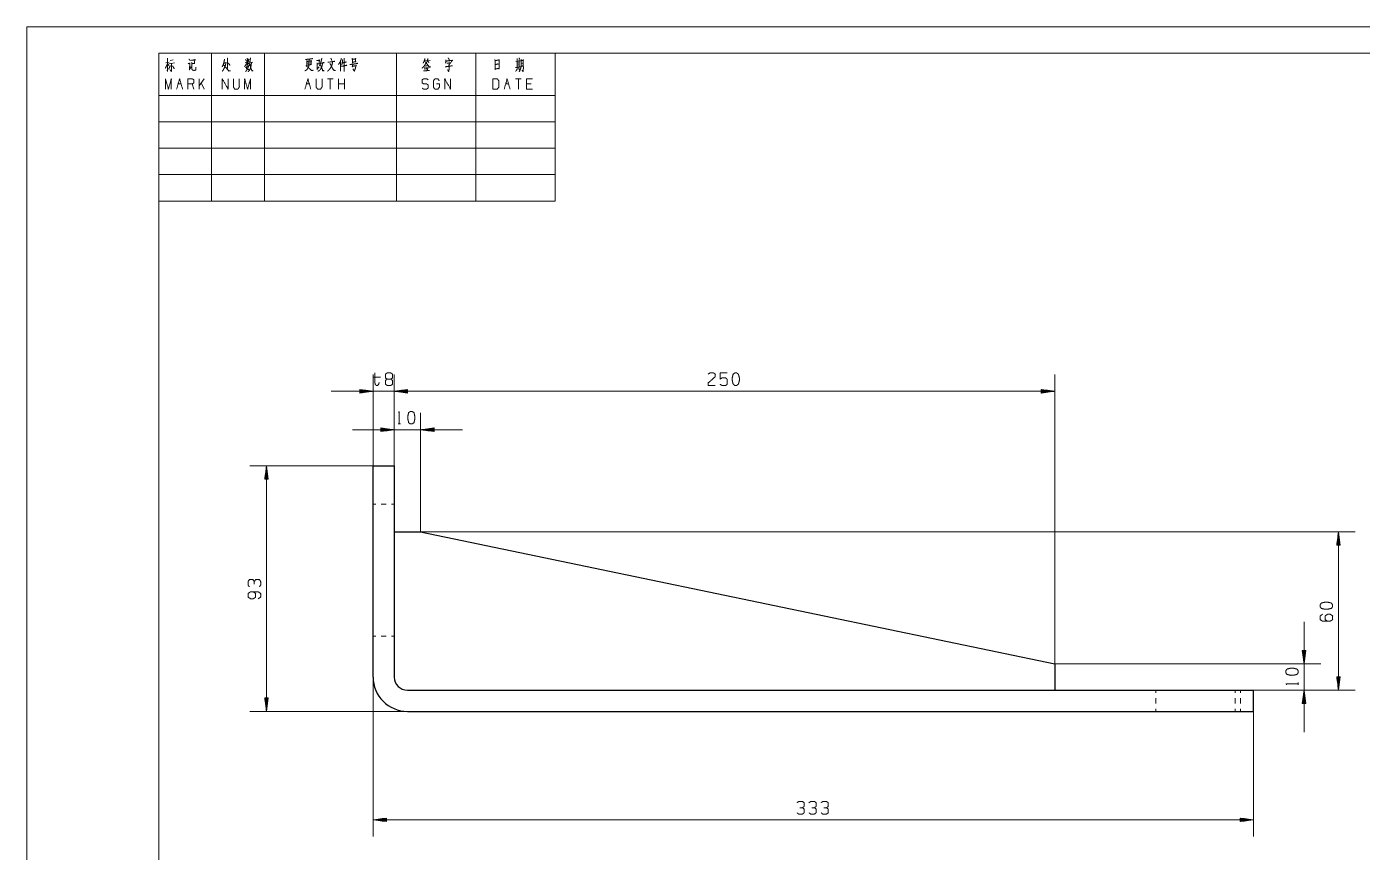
# Model space of a CAD drawing. Header units: millimetres. Extents: x 0 to 420, y 0 to 297.
# Drawn here: x 0 to 252.8, y 140.7 to 297 of the extents above; entities that cross this region are included whole.
import ezdxf

# ---------------------------------------------------------------- set-up
doc = ezdxf.new("R2010")
doc.units = ezdxf.units.MM
doc.layers.add('1', color=7, linetype='Continuous', true_color=0xffffff)

msp = doc.modelspace()

# ---------------------------------------------------------------- linework, layer by layer
at = {"layer": '1', "color": 132, "linetype": 'Continuous', "lineweight": 18}
for p, q in [((0, 297), (0, 0)), ((420, 297), (0, 297)), ((25, 292), (25, 264)), ((25, 292), (100, 292)), ((25, 292), (100, 292)), ((25, 292), (100, 292)), ((25, 292), (25, 5)), ((415, 292), (25, 292)), ((35, 292), (35, 264)), ((45, 292), (45, 264)), ((70, 292), (70, 264)), ((85, 292), (85, 264)), ((100, 292), (100, 264)), ((25, 284), (100, 284)), ((25, 279), (100, 279)), ((25, 274), (100, 274)), ((25, 269), (100, 269)), ((25, 264), (100, 264))]:
    msp.add_line(p, q, dxfattribs=at)
at = {"layer": '1', "color": 95, "linetype": 'Continuous', "lineweight": 18}
for p, q in [((27.13, 290.61), (27.71, 290.74)), ((26.34, 290.18), (26.96, 290.3)), ((26.7, 289.95), (26.92, 289.68)), ((26.99, 289.99), (27.95, 290.14)), ((41.34, 290.22), (42.13, 290.38)), ((42.25, 290.16), (42.79, 290.28)), ((53.17, 290.09), (53.7, 290.18)), ((54.91, 288.87), (55.37, 289.43)), ((75.25, 290.57), (75.67, 290.63)), ((75.35, 290.55), (75.45, 290.24)), ((75.83, 289.64), (75.37, 289.56)), ((75.82, 290.51), (76.35, 290.61)), ((75.98, 290.49), (76.11, 290.16)), ((92.56, 290.43), (93.43, 290.55)), ((92.84, 290.07), (93.11, 290.14)), ((92.86, 289.72), (93.09, 289.78)), ((93.6, 290.05), (93.85, 290.12)), ((28.66, 286.17), (29.22, 286.17)), ((31.62, 285.18), (31.34, 286.17)), ((33.59, 287.14), (32.63, 285.78)), ((32.63, 285.18), (32.63, 287.14)), ((33.59, 285.18), (33.04, 286.36)), ((52.94, 286.17), (53.49, 286.17)), ((58.02, 287.14), (56.9, 287.14)), ((57.46, 287.14), (57.46, 285.18)), ((59.02, 285.18), (59.02, 287.14)), ((60.14, 286.17), (59.02, 286.17)), ((60.14, 285.18), (60.14, 287.14)), ((90.65, 286.17), (91.2, 286.17)), ((93.6, 287.14), (92.49, 287.14)), ((93.05, 287.14), (93.05, 285.18)), ((95.45, 286.17), (94.61, 286.17)), ((65.62, 230.66), (66.95, 230.66)), ((70.31, 221.8), (70.74, 221.8)), ((240.66, 172.42), (240.66, 172.84))]:
    msp.add_line(p, q, dxfattribs=at)
at = {"layer": '1', "color": 13, "linetype": 'Continuous', "lineweight": 18}
for p, q in [((65.56, 213.9), (65.56, 231.17)), ((69.56, 213.9), (69.56, 231.17)), ((69.56, 213.9), (69.56, 231.17)), ((194.56, 176.4), (194.56, 231.17)), ((57.63, 227.99), (77.5, 227.99)), ((63.02, 228.33), (63.02, 227.66)), ((65.56, 227.99), (63.02, 228.33)), ((63.02, 228.32), (63.05, 228.32)), ((63.02, 228.32), (63.05, 228.32)), ((63.02, 228.27), (63.44, 228.27)), ((63.02, 228.22), (63.83, 228.22)), ((63.02, 228.17), (64.21, 228.17)), ((63.02, 228.12), (64.6, 228.12)), ((63.02, 228.07), (64.98, 228.07)), ((63.02, 228.02), (65.37, 228.02)), ((63.02, 227.66), (65.56, 227.99)), ((63.02, 227.97), (65.37, 227.97)), ((63.02, 227.92), (64.98, 227.92)), ((63.02, 227.87), (64.6, 227.87)), ((63.02, 227.82), (64.21, 227.82)), ((63.02, 227.76), (63.83, 227.76)), ((63.02, 227.71), (63.44, 227.71)), ((63.02, 227.66), (63.05, 227.66)), ((63.02, 227.66), (63.05, 227.66)), ((72.1, 228.33), (69.56, 227.99)), ((72.1, 228.33), (69.56, 227.99)), ((69.56, 227.99), (72.1, 227.66)), ((194.56, 227.99), (69.56, 227.99)), ((69.56, 227.99), (72.1, 227.66)), ((72.1, 228.02), (69.76, 228.02)), ((72.1, 228.02), (69.76, 228.02)), ((72.1, 227.97), (69.76, 227.97)), ((72.1, 227.97), (69.76, 227.97)), ((72.1, 228.07), (70.14, 228.07)), ((72.1, 228.07), (70.14, 228.07)), ((72.1, 227.92), (70.14, 227.92)), ((72.1, 227.92), (70.14, 227.92)), ((72.1, 228.12), (70.53, 228.12)), ((72.1, 228.12), (70.53, 228.12)), ((72.1, 227.87), (70.53, 227.87)), ((72.1, 227.87), (70.53, 227.87)), ((72.1, 228.17), (70.91, 228.17)), ((72.1, 228.17), (70.91, 228.17)), ((72.1, 227.82), (70.91, 227.82)), ((72.1, 227.82), (70.91, 227.82)), ((72.1, 228.22), (71.3, 228.22)), ((72.1, 228.22), (71.3, 228.22)), ((72.1, 227.76), (71.3, 227.76)), ((72.1, 227.76), (71.3, 227.76)), ((72.1, 228.27), (71.68, 228.27)), ((72.1, 228.27), (71.68, 228.27)), ((72.1, 227.71), (71.68, 227.71)), ((72.1, 227.71), (71.68, 227.71)), ((72.1, 228.32), (72.07, 228.32)), ((72.1, 228.32), (72.07, 228.32)), ((72.1, 228.32), (72.07, 228.32)), ((72.1, 228.32), (72.07, 228.32)), ((72.1, 227.66), (72.07, 227.66)), ((72.1, 227.66), (72.07, 227.66)), ((72.1, 227.66), (72.07, 227.66)), ((72.1, 227.66), (72.07, 227.66)), ((72.1, 227.66), (72.1, 228.33)), ((72.1, 227.66), (72.1, 228.33)), ((192.02, 228.33), (192.02, 227.66)), ((194.56, 227.99), (192.02, 228.33)), ((192.02, 228.32), (192.05, 228.32)), ((192.02, 228.32), (192.05, 228.32)), ((192.02, 228.27), (192.44, 228.27)), ((192.02, 228.22), (192.83, 228.22)), ((192.02, 228.17), (193.21, 228.17)), ((192.02, 228.12), (193.6, 228.12)), ((192.02, 228.07), (193.98, 228.07)), ((192.02, 228.02), (194.37, 228.02)), ((192.02, 227.66), (194.56, 227.99)), ((192.02, 227.97), (194.37, 227.97)), ((192.02, 227.92), (193.98, 227.92)), ((192.02, 227.87), (193.6, 227.87)), ((192.02, 227.82), (193.21, 227.82)), ((192.02, 227.76), (192.83, 227.76)), ((192.02, 227.71), (192.44, 227.71)), ((192.02, 227.66), (192.05, 227.66)), ((192.02, 227.66), (192.05, 227.66)), ((69.56, 201.4), (69.56, 223.88)), ((74.56, 201.4), (74.56, 223.88)), ((82.5, 220.71), (61.63, 220.71)), ((67.02, 221.04), (67.05, 221.04)), ((67.02, 221.04), (67.05, 221.04)), ((67.02, 221.04), (67.02, 220.37)), ((69.56, 220.71), (67.02, 221.04)), ((67.02, 220.98), (67.44, 220.98)), ((67.02, 220.93), (67.83, 220.93)), ((67.02, 220.88), (68.21, 220.88)), ((67.02, 220.83), (68.6, 220.83)), ((67.02, 220.78), (68.98, 220.78)), ((67.02, 220.73), (69.37, 220.73)), ((67.02, 220.37), (69.56, 220.71)), ((67.02, 220.68), (69.37, 220.68)), ((67.02, 220.63), (68.98, 220.63)), ((67.02, 220.58), (68.6, 220.58)), ((67.02, 220.53), (68.21, 220.53)), ((67.02, 220.48), (67.83, 220.48)), ((67.02, 220.43), (67.44, 220.43)), ((67.02, 220.38), (67.05, 220.38)), ((67.02, 220.38), (67.05, 220.38)), ((77.1, 221.04), (74.56, 220.71)), ((74.56, 220.71), (77.1, 220.37)), ((77.1, 220.73), (74.76, 220.73)), ((77.1, 220.68), (74.76, 220.68)), ((77.1, 220.78), (75.14, 220.78)), ((77.1, 220.63), (75.14, 220.63)), ((77.1, 220.83), (75.53, 220.83)), ((77.1, 220.58), (75.53, 220.58)), ((77.1, 220.88), (75.91, 220.88)), ((77.1, 220.53), (75.91, 220.53)), ((77.1, 220.93), (76.3, 220.93)), ((77.1, 220.48), (76.3, 220.48)), ((77.1, 220.98), (76.68, 220.98)), ((77.1, 220.43), (76.68, 220.43)), ((77.1, 221.04), (77.07, 221.04)), ((77.1, 221.04), (77.07, 221.04)), ((77.1, 220.38), (77.07, 220.38)), ((77.1, 220.38), (77.07, 220.38)), ((77.1, 220.37), (77.1, 221.04)), ((65.56, 213.9), (42.2, 213.9)), ((45.37, 213.9), (45.04, 211.36)), ((45.19, 211.36), (45.19, 212.55)), ((45.24, 211.36), (45.24, 212.93)), ((45.3, 211.36), (45.3, 213.32)), ((45.35, 211.36), (45.35, 213.7)), ((45.71, 211.36), (45.37, 213.9)), ((45.37, 213.9), (45.37, 167.4)), ((45.4, 211.36), (45.4, 213.7)), ((45.45, 211.36), (45.45, 213.32)), ((45.5, 211.36), (45.5, 212.93)), ((45.55, 211.36), (45.55, 212.55)), ((45.04, 211.36), (45.04, 211.39)), ((45.04, 211.36), (45.04, 211.39)), ((45.04, 211.36), (45.71, 211.36)), ((45.09, 211.36), (45.09, 211.78)), ((45.14, 211.36), (45.14, 212.16)), ((45.6, 211.36), (45.6, 212.16)), ((45.65, 211.36), (45.65, 211.78)), ((45.7, 211.36), (45.7, 211.39)), ((45.7, 211.36), (45.7, 211.39)), ((74.56, 201.4), (251.44, 201.4)), ((248.26, 201.4), (247.93, 198.86)), ((248.08, 198.86), (248.08, 200.05)), ((248.13, 198.86), (248.13, 200.43)), ((248.18, 198.86), (248.18, 200.82)), ((248.23, 198.86), (248.23, 201.2)), ((248.59, 198.86), (248.26, 201.4)), ((248.26, 171.4), (248.26, 201.4)), ((248.29, 198.86), (248.29, 201.2)), ((248.34, 198.86), (248.34, 200.82)), ((248.39, 198.86), (248.39, 200.43)), ((248.44, 198.86), (248.44, 200.05)), ((247.93, 198.86), (247.93, 198.89)), ((247.93, 198.86), (247.93, 198.89)), ((247.93, 198.86), (248.59, 198.86)), ((247.98, 198.86), (247.98, 199.28)), ((248.03, 198.86), (248.03, 199.66)), ((248.49, 198.86), (248.49, 199.66)), ((248.54, 198.86), (248.54, 199.28)), ((248.59, 198.86), (248.59, 198.89)), ((248.59, 198.86), (248.59, 198.89)), ((241.76, 184.34), (241.76, 163.46)), ((241.42, 178.94), (241.76, 176.4)), ((242.09, 178.94), (241.42, 178.94)), ((241.43, 178.94), (241.43, 178.91)), ((241.43, 178.94), (241.43, 178.91)), ((241.48, 178.94), (241.48, 178.52)), ((241.53, 178.94), (241.53, 178.13)), ((241.58, 178.94), (241.58, 177.75)), ((241.63, 178.94), (241.63, 177.36)), ((241.68, 178.94), (241.68, 176.98)), ((241.73, 178.94), (241.73, 176.59)), ((241.76, 176.4), (242.09, 178.94)), ((241.78, 178.94), (241.78, 176.59)), ((241.83, 178.94), (241.83, 176.98)), ((241.88, 178.94), (241.88, 177.36)), ((241.94, 178.94), (241.94, 177.75)), ((241.99, 178.94), (241.99, 178.13)), ((242.04, 178.94), (242.04, 178.52)), ((242.09, 178.94), (242.09, 178.91)), ((242.09, 178.94), (242.09, 178.91)), ((194.56, 176.4), (244.93, 176.4)), ((65.56, 173.9), (65.56, 143.69)), ((247.93, 173.94), (247.93, 173.91)), ((247.93, 173.94), (247.93, 173.91)), ((247.93, 173.94), (248.26, 171.4)), ((248.59, 173.94), (247.93, 173.94)), ((247.98, 173.94), (247.98, 173.52)), ((248.03, 173.94), (248.03, 173.13)), ((248.08, 173.94), (248.08, 172.75)), ((248.13, 173.94), (248.13, 172.36)), ((248.18, 173.94), (248.18, 171.98)), ((248.23, 173.94), (248.23, 171.59)), ((248.26, 171.4), (248.59, 173.94)), ((248.29, 173.94), (248.29, 171.59)), ((248.34, 173.94), (248.34, 171.98)), ((248.39, 173.94), (248.39, 172.36)), ((248.44, 173.94), (248.44, 172.75)), ((248.49, 173.94), (248.49, 173.13)), ((248.54, 173.94), (248.54, 173.52)), ((248.59, 173.94), (248.59, 173.91)), ((248.59, 173.94), (248.59, 173.91)), ((45.04, 169.94), (45.04, 169.91)), ((45.04, 169.94), (45.04, 169.91)), ((45.04, 169.94), (45.37, 167.4)), ((45.71, 169.94), (45.04, 169.94)), ((45.09, 169.94), (45.09, 169.52)), ((45.14, 169.94), (45.14, 169.13)), ((45.19, 169.94), (45.19, 168.75)), ((45.24, 169.94), (45.24, 168.36)), ((45.3, 169.94), (45.3, 167.98)), ((45.35, 169.94), (45.35, 167.59)), ((45.37, 167.4), (45.71, 169.94)), ((45.4, 169.94), (45.4, 167.59)), ((45.45, 169.94), (45.45, 167.98)), ((45.5, 169.94), (45.5, 168.36)), ((45.55, 169.94), (45.55, 168.75)), ((45.6, 169.94), (45.6, 169.13)), ((45.65, 169.94), (45.65, 169.52)), ((45.7, 169.94), (45.7, 169.91)), ((45.7, 169.94), (45.7, 169.91)), ((194.56, 171.4), (244.93, 171.4)), ((232.2, 171.4), (251.44, 171.4)), ((241.76, 171.4), (241.42, 168.86)), ((241.53, 168.86), (241.53, 169.66)), ((241.58, 168.86), (241.58, 170.05)), ((241.63, 168.86), (241.63, 170.43)), ((241.68, 168.86), (241.68, 170.82)), ((241.73, 168.86), (241.73, 171.2)), ((242.09, 168.86), (241.76, 171.4)), ((241.78, 168.86), (241.78, 171.2)), ((241.83, 168.86), (241.83, 170.82)), ((241.88, 168.86), (241.88, 170.43)), ((241.94, 168.86), (241.94, 170.05)), ((241.99, 168.86), (241.99, 169.66)), ((72.06, 167.4), (42.2, 167.4)), ((232.2, 167.4), (232.2, 143.69)), ((241.42, 168.86), (242.09, 168.86)), ((241.43, 168.86), (241.43, 168.89)), ((241.43, 168.86), (241.43, 168.89)), ((241.48, 168.86), (241.48, 169.28)), ((242.04, 168.86), (242.04, 169.28)), ((242.09, 168.86), (242.09, 168.89)), ((242.09, 168.86), (242.09, 168.89)), ((68.1, 147.2), (65.56, 146.87)), ((65.56, 146.87), (68.1, 146.53)), ((232.2, 146.87), (65.56, 146.87)), ((68.1, 146.89), (65.76, 146.89)), ((68.1, 146.84), (65.76, 146.84)), ((68.1, 146.94), (66.14, 146.94)), ((68.1, 146.79), (66.14, 146.79)), ((68.1, 147), (66.53, 147)), ((68.1, 146.74), (66.53, 146.74)), ((68.1, 147.05), (66.91, 147.05)), ((68.1, 146.69), (66.91, 146.69)), ((68.1, 147.1), (67.3, 147.1)), ((68.1, 146.64), (67.3, 146.64)), ((68.1, 147.15), (67.68, 147.15)), ((68.1, 147.2), (68.07, 147.2)), ((68.1, 147.2), (68.07, 147.2)), ((68.1, 146.53), (68.1, 147.2)), ((229.66, 147.2), (229.7, 147.2)), ((229.66, 147.2), (229.7, 147.2)), ((229.66, 147.2), (229.66, 146.53)), ((232.2, 146.87), (229.66, 147.2)), ((229.66, 147.15), (230.08, 147.15)), ((229.66, 147.1), (230.47, 147.1)), ((229.66, 147.05), (230.85, 147.05)), ((229.66, 147), (231.24, 147)), ((229.66, 146.94), (231.62, 146.94)), ((229.66, 146.89), (232.01, 146.89)), ((229.66, 146.53), (232.2, 146.87)), ((229.66, 146.84), (232.01, 146.84)), ((229.66, 146.79), (231.62, 146.79)), ((229.66, 146.74), (231.24, 146.74)), ((229.66, 146.69), (230.85, 146.69)), ((229.66, 146.64), (230.47, 146.64)), ((68.1, 146.59), (67.68, 146.59)), ((68.1, 146.54), (68.07, 146.54)), ((68.1, 146.54), (68.07, 146.54)), ((229.66, 146.59), (230.08, 146.59)), ((229.66, 146.54), (229.7, 146.54)), ((229.66, 146.54), (229.7, 146.54))]:
    msp.add_line(p, q, dxfattribs=at)
at = {"layer": '1', "color": 30, "linetype": 'Continuous', "lineweight": 25}
for p, q in [((65.56, 173.9), (65.56, 213.9)), ((65.56, 213.9), (69.56, 213.9)), ((69.56, 213.9), (69.56, 173.9)), ((69.56, 201.4), (74.56, 201.4)), ((74.56, 201.4), (194.56, 176.4)), ((194.56, 176.4), (194.56, 171.4)), ((72.06, 171.4), (232.2, 171.4)), ((232.2, 167.4), (232.2, 171.4)), ((72.06, 167.4), (232.2, 167.4))]:
    msp.add_line(p, q, dxfattribs=at)
at = {"layer": '1', "color": 43, "linetype": 'Continuous', "lineweight": 18}
for p, q in [((66.06, 206.65), (65.56, 206.65)), ((68.06, 206.65), (67.06, 206.65)), ((69.56, 206.65), (69.06, 206.65)), ((65.56, 181.65), (66.06, 181.65)), ((67.06, 181.65), (68.06, 181.65)), ((69.06, 181.65), (69.56, 181.65)), ((213.7, 171.4), (213.7, 170.9)), ((213.7, 169.9), (213.7, 168.9)), ((228.7, 170.9), (228.7, 171.4)), ((228.7, 168.9), (228.7, 169.9)), ((229.7, 171.4), (229.7, 170.9)), ((229.7, 169.9), (229.7, 168.9)), ((213.7, 167.9), (213.7, 167.4)), ((228.7, 167.4), (228.7, 167.9)), ((229.7, 167.9), (229.7, 167.4))]:
    msp.add_line(p, q, dxfattribs=at)
at = {"layer": '1', "color": 30, "linetype": 'Continuous', "lineweight": 25}
for radius in [6.5, 2.5]:
    msp.add_arc((72.06, 173.9), radius, 180, 270, dxfattribs=at)
at = {"layer": '1', "color": 95, "linetype": 'Continuous', "lineweight": 18}
for points, knots in [([(26.67, 291.07), (26.66, 288.89), (26.63, 288.5), (26.61, 288.71), (26.64, 288.94)], [0, 0, 0.723303, 0.854546, 0.923601, 1, 1]), ([(30.7, 290.88), (30.87, 290.72), (30.92, 290.63), (30.92, 290.53), (30.9, 290.67)], [0, 0, 0.413146, 0.573572, 0.750721, 1, 1]), ([(31.19, 290.63), (31.87, 290.74), (31.82, 290.8), (31.73, 290.05), (31.82, 290.05), (31.25, 289.99)], [0, 0, 0.313958, 0.349012, 0.694882, 0.735357, 1, 1]), ([(37.43, 290.84), (37.42, 290.72), (37.34, 290.3), (37.26, 290.01), (37.18, 289.8), (37.09, 289.6), (37.01, 289.43)], [0, 0, 0.084498, 0.36853, 0.573114, 0.721457, 0.873368, 1, 1]), ([(37.97, 291.05), (38.02, 290.94), (38, 290.84), (37.99, 289.12), (37.97, 289.23), (38, 289.45)], [0, 0, 0.049543, 0.095606, 0.852767, 0.898838, 1, 1]), ([(41.43, 290.8), (41.56, 290.57), (41.59, 290.43)], [0, 0, 0.640221, 1, 1]), ([(41.73, 291.07), (41.76, 290.92), (41.76, 289.78), (41.73, 289.93), (41.76, 290.05)], [0, 0, 0.094654, 0.823636, 0.91829, 1, 1]), ([(42.03, 290.92), (42.03, 290.82), (41.91, 290.34)], [0, 0, 0.174301, 1, 1]), ([(42.33, 291.11), (42.33, 290.98), (42.32, 290.76), (42.27, 290.47), (42.23, 290.16), (42.17, 289.91), (42.1, 289.68), (42.08, 289.62)], [0, 0, 0.081852, 0.232243, 0.425429, 0.63211, 0.800313, 0.957953, 1, 1]), ([(53.44, 290.84), (53.42, 290.18), (53.41, 289.85), (53.39, 289.66), (53.38, 289.56), (53.36, 289.43), (53.32, 289.31), (53.27, 289.2), (53.14, 289.02), (53, 288.85), (52.79, 288.73), (52.69, 288.67), (52.65, 288.65)], [0, 0, 0.263783, 0.395771, 0.470171, 0.511786, 0.56157, 0.614019, 0.658777, 0.749614, 0.837596, 0.932985, 0.980677, 1, 1]), ([(52.76, 290.82), (52.82, 290.78), (52.85, 290.8), (54.11, 290.94), (54.07, 290.96), (53.92, 290.92)], [0, 0, 0.045522, 0.068286, 0.872626, 0.90344, 1, 1]), ([(54.88, 290.57), (55.47, 290.67), (55.41, 290.74), (55.34, 290.01), (55.41, 290.01), (54.97, 289.93), (54.94, 290.12), (54.97, 289.89), (54.96, 288.96)], [0, 0, 0.181366, 0.207406, 0.429567, 0.451891, 0.588199, 0.645735, 0.715777, 1, 1]), ([(55.85, 291.05), (55.82, 290.8), (55.73, 290.47), (55.62, 290.12), (55.53, 289.89), (55.47, 289.72), (55.41, 289.58)], [0, 0, 0.162457, 0.385014, 0.625897, 0.784413, 0.898493, 1, 1]), ([(57.56, 291.03), (57.66, 290.84), (57.71, 290.72), (57.74, 290.59)], [0, 0, 0.450481, 0.729637, 1, 1]), ([(59.55, 290.98), (59.48, 290.72), (59.38, 290.47), (59.26, 290.24), (59.14, 290.05), (59, 289.85)], [0, 0, 0.21836, 0.428744, 0.629221, 0.801494, 1, 1]), ([(59.8, 290.72), (59.76, 290.38), (59.7, 290.09), (59.64, 289.89), (59.6, 289.76)], [0, 0, 0.34211, 0.644851, 0.86512, 1, 1]), ([(60.08, 291.07), (60.12, 290.98), (60.09, 291.03), (60.11, 288.54), (60.09, 288.73), (60.11, 289.04)], [0, 0, 0.029975, 0.04619, 0.840789, 0.900562, 1, 1]), ([(61.57, 291.07), (61.63, 290.82), (61.63, 290.09), (61.63, 290.28), (62.33, 290.38), (62.21, 290.38), (62.24, 290.9), (62.26, 290.98), (62.29, 290.92), (62.19, 290.9), (61.63, 290.82)], [0, 0, 0.076614, 0.294117, 0.350048, 0.563214, 0.598361, 0.753971, 0.779215, 0.799829, 0.831205, 1, 1]), ([(75.37, 290.98), (75.35, 290.84), (75.23, 290.53), (75.13, 290.28), (75.01, 290.07)], [0, 0, 0.148006, 0.485257, 0.758321, 1, 1]), ([(75.91, 290.98), (75.92, 290.88), (75.75, 290.3)], [0, 0, 0.147218, 1, 1]), ([(79.34, 290.74), (79.34, 290.51), (79.33, 290.34), (79.3, 290.22), (79.27, 290.12)], [0, 0, 0.361949, 0.626223, 0.829034, 1, 1]), ([(79.78, 291.09), (79.89, 290.96), (79.93, 290.86), (79.96, 290.69)], [0, 0, 0.364604, 0.619196, 1, 1]), ([(88.61, 290.8), (88.64, 290.59), (88.66, 290.14), (88.67, 289.66), (88.67, 289.6), (88.67, 288.83), (88.67, 288.98), (89.24, 289.1), (89.36, 288.96), (89.39, 289.14), (89.39, 289.39), (89.4, 289.87), (89.42, 290.36), (89.42, 290.78), (89.43, 290.72), (88.66, 290.57)], [0, 0, 0.037589, 0.119519, 0.205166, 0.216331, 0.354043, 0.380097, 0.485125, 0.518622, 0.552532, 0.597196, 0.682843, 0.77221, 0.846648, 0.858119, 1, 1]), ([(92.8, 290.98), (92.83, 290.86), (92.83, 289.31)], [0, 0, 0.075954, 1, 1]), ([(93.21, 291.11), (93.24, 290.98), (93.19, 289.37)], [0, 0, 0.073211, 1, 1]), ([(93.55, 290.82), (93.59, 290.59), (93.59, 290.14), (93.57, 289.64), (93.55, 289.33), (93.47, 289), (93.38, 288.79), (93.22, 288.48)], [0, 0, 0.096217, 0.285187, 0.491418, 0.620825, 0.76157, 0.854869, 1, 1]), ([(93.59, 290.57), (94.03, 290.67), (93.98, 290.74), (93.98, 290.05), (94, 289.12), (93.98, 288.77), (93.97, 288.56), (93.95, 288.5), (93.74, 288.77), (93.94, 288.58)], [0, 0, 0.13308, 0.155522, 0.357051, 0.631901, 0.735808, 0.797028, 0.815849, 0.918301, 1, 1]), ([(26.67, 290.16), (26.6, 289.91), (26.48, 289.62), (26.35, 289.35), (26.23, 289.14)], [0, 0, 0.233514, 0.515368, 0.78555, 1, 1]), ([(27.18, 289.66), (27.17, 289.58), (26.86, 288.96)], [0, 0, 0.108202, 1, 1]), ([(27.37, 289.99), (27.42, 289.87), (27.42, 288.83), (27.4, 288.6), (27.39, 288.52), (27.11, 288.85), (27.39, 288.56)], [0, 0, 0.056947, 0.504404, 0.603051, 0.639405, 0.826366, 1, 1]), ([(27.61, 289.58), (27.87, 289.16), (27.92, 289), (27.81, 289.27)], [0, 0, 0.516563, 0.696901, 1, 1]), ([(30.53, 289.99), (30.92, 290.09), (30.86, 290.16), (30.83, 288.96), (30.77, 288.83), (31.12, 289.41)], [0, 0, 0.158008, 0.19221, 0.673433, 0.728446, 1, 1]), ([(31.22, 290.22), (31.25, 289.91), (31.25, 289.2), (31.27, 288.98), (31.3, 288.87), (31.34, 288.81), (31.41, 288.77), (31.53, 288.75), (31.66, 288.73), (32.03, 288.79), (32, 289.33), (32, 288.79)], [0, 0, 0.097093, 0.316208, 0.387239, 0.42073, 0.444406, 0.470581, 0.507596, 0.549105, 0.664641, 0.832445, 1, 1]), ([(37.28, 290.09), (37.75, 290.18), (37.71, 290.22), (37.68, 290.03), (37.62, 289.76), (37.56, 289.6), (37.48, 289.37), (37.4, 289.18), (37.28, 288.98), (37.2, 288.81), (37.02, 288.56)], [0, 0, 0.202443, 0.228131, 0.308408, 0.425631, 0.500403, 0.604281, 0.689483, 0.790714, 0.870506, 1, 1]), ([(37.28, 289.8), (38.22, 288.62), (38.56, 288.65), (38.54, 288.65), (38.24, 288.67), (38.08, 288.81)], [0, 0, 0.632183, 0.773704, 0.779845, 0.909108, 1, 1]), ([(38.1, 290.16), (38.13, 290.14), (38.4, 289.8), (38.47, 289.68)], [0, 0, 0.059448, 0.761031, 1, 1]), ([(41.75, 290.24), (41.62, 290.01), (41.48, 289.8), (41.35, 289.64), (41.22, 289.49)], [0, 0, 0.287221, 0.555142, 0.786181, 1, 1]), ([(41.34, 289.31), (41.97, 289.45), (41.98, 289.64), (41.98, 289.56), (41.91, 289.31), (41.81, 289.04), (41.7, 288.83), (41.59, 288.71), (41.48, 288.58), (41.41, 288.52)], [0, 0, 0.30447, 0.39258, 0.431622, 0.553714, 0.689469, 0.798362, 0.878841, 0.954752, 1, 1]), ([(41.72, 289.66), (41.56, 289.08), (41.66, 289.04), (41.78, 289), (41.89, 288.94), (42.04, 288.85)], [0, 0, 0.5291, 0.62629, 0.735524, 0.852093, 1, 1]), ([(41.76, 290.2), (41.94, 290.07), (42.03, 289.97)], [0, 0, 0.613122, 1, 1]), ([(42.54, 290.16), (42.49, 289.8), (42.45, 289.56), (42.41, 289.35), (42.35, 289.16), (42.23, 288.91), (42.13, 288.73), (42.01, 288.56), (41.92, 288.48)], [0, 0, 0.19438, 0.332636, 0.448614, 0.555649, 0.70616, 0.822692, 0.933847, 1, 1]), ([(42.22, 289.89), (42.25, 289.85), (42.39, 289.27), (42.49, 289), (42.6, 288.71), (42.63, 288.65), (42.85, 288.67), (42.63, 288.69), (42.55, 288.81)], [0, 0, 0.026721, 0.341749, 0.493483, 0.655465, 0.691641, 0.80784, 0.924039, 1, 1]), ([(52.82, 289.6), (52.89, 289.6), (53.17, 289.37), (53.41, 289.16), (53.63, 288.98), (53.9, 288.71), (54.23, 288.75), (53.92, 288.71), (53.82, 288.79)], [0, 0, 0.033467, 0.197839, 0.340788, 0.472468, 0.649452, 0.797921, 0.939753, 1, 1]), ([(53, 290.59), (53.04, 290.41), (53.04, 289.66), (53.03, 289.7), (53.89, 289.85), (53.8, 289.85), (53.89, 290.63), (53.92, 290.57), (53.87, 290.53), (53.04, 290.43)], [0, 0, 0.051663, 0.252803, 0.264656, 0.500971, 0.524672, 0.738301, 0.756829, 0.773117, 1, 1]), ([(55.98, 290.12), (55.98, 289.99), (55.92, 289.66), (55.86, 289.47), (55.81, 289.31), (55.73, 289.16), (55.65, 289.02), (55.54, 288.87), (55.31, 288.67), (55.13, 288.58)], [0, 0, 0.067236, 0.249298, 0.354996, 0.450079, 0.537949, 0.629663, 0.725721, 0.894899, 1, 1]), ([(55.54, 289.8), (55.59, 289.78), (56.04, 288.67), (56.32, 288.65), (56.06, 288.71), (55.98, 288.83)], [0, 0, 0.024909, 0.644018, 0.787117, 0.926016, 1, 1]), ([(55.62, 290.07), (56.27, 290.2), (56.2, 290.22), (56.08, 290.18)], [0, 0, 0.769962, 0.857327, 1, 1]), ([(57.88, 290.32), (57.88, 290.2), (57.81, 289.91), (57.74, 289.68), (57.65, 289.43), (57.52, 289.23), (57.5, 289.18), (57.42, 289.08), (57.31, 288.94), (57.18, 288.81), (57.06, 288.69), (56.93, 288.58)], [0, 0, 0.060656, 0.206644, 0.323463, 0.452143, 0.571976, 0.593424, 0.659716, 0.74639, 0.834816, 0.918178, 1, 1]), ([(57.02, 290.28), (58.29, 290.43), (58.21, 290.45), (58.12, 290.41)], [0, 0, 0.872478, 0.933903, 1, 1]), ([(57.34, 290.05), (57.4, 290.01), (58.1, 288.75), (58.43, 288.69), (58.12, 288.77), (58.02, 288.89)], [0, 0, 0.030854, 0.652647, 0.79375, 0.930716, 1, 1]), ([(59.38, 290.41), (59.39, 289.16), (59.39, 288.56), (59.38, 288.69), (59.39, 288.91)], [0, 0, 0.565717, 0.839123, 0.896086, 1, 1]), ([(59.57, 289.49), (60.61, 289.7), (60.53, 289.72), (60.4, 289.66)], [0, 0, 0.826976, 0.886334, 1, 1]), ([(59.8, 290.14), (60.47, 290.32), (60.4, 290.32), (60.28, 290.26)], [0, 0, 0.772509, 0.853435, 1, 1]), ([(61.18, 289.87), (61.37, 289.87), (61.75, 289.91), (62.68, 290.05), (62.58, 290.07), (62.43, 290.03)], [0, 0, 0.10704, 0.322386, 0.855626, 0.914427, 1, 1]), ([(61.73, 289.91), (61.63, 289.41), (61.6, 289.49), (62.38, 289.62), (62.33, 289.7), (62.33, 289.62), (62.24, 289.27), (62.19, 289.04), (62.11, 288.85), (62.05, 288.71), (62.01, 288.6), (61.98, 288.58), (61.72, 289.06), (62, 288.62)], [0, 0, 0.13637, 0.159981, 0.371157, 0.396349, 0.418604, 0.516111, 0.579311, 0.63312, 0.675133, 0.705357, 0.714996, 0.861275, 1, 1]), ([(75.64, 290.3), (75.63, 290.2), (75.39, 289.83), (75.38, 289.78), (75.26, 289.6), (75.06, 289.37), (74.85, 289.16)], [0, 0, 0.074337, 0.387309, 0.418539, 0.575027, 0.79286, 1, 1]), ([(75.12, 288.62), (76.23, 288.73), (76.16, 288.73), (75.99, 288.71)], [0, 0, 0.825897, 0.879998, 1, 1]), ([(75.31, 289.27), (75.38, 289), (75.38, 288.87), (75.37, 289.04)], [0, 0, 0.489807, 0.707975, 1, 1]), ([(75.58, 289.43), (75.64, 289.12), (75.61, 288.96), (75.61, 289.18)], [0, 0, 0.443891, 0.680119, 1, 1]), ([(75.61, 290.16), (76.2, 289.37), (76.43, 289.37), (76.2, 289.39), (76.08, 289.54)], [0, 0, 0.599324, 0.742451, 0.886135, 1, 1]), ([(75.95, 289.41), (75.95, 289.27), (75.77, 288.69)], [0, 0, 0.19307, 1, 1]), ([(79.2, 289.41), (80.57, 289.6), (80.49, 289.62), (80.28, 289.56)], [0, 0, 0.820202, 0.873508, 1, 1]), ([(79.34, 290.49), (80.57, 290.63), (80.56, 290.67), (80.37, 290.26)], [0, 0, 0.712481, 0.737756, 1, 1]), ([(79.49, 290.07), (80.25, 290.18), (80.21, 290.24), (79.92, 289.72)], [0, 0, 0.533866, 0.586729, 1, 1]), ([(79.87, 289.87), (79.9, 289.76), (79.93, 289.64), (79.94, 289.43), (79.94, 289), (79.93, 288.85), (79.9, 288.65), (79.86, 288.52), (79.64, 288.87), (79.87, 288.56)], [0, 0, 0.049623, 0.1085, 0.204239, 0.404798, 0.471991, 0.568442, 0.629223, 0.820578, 1, 1]), ([(88.67, 289.83), (89.24, 289.95), (89.18, 289.97), (89.05, 289.89)], [0, 0, 0.728512, 0.805958, 1, 1]), ([(92.52, 289.25), (93.43, 289.41), (93.38, 289.43), (93.33, 289.37)], [0, 0, 0.873246, 0.919206, 1, 1]), ([(92.86, 289.12), (92.84, 289.02), (92.73, 288.81), (92.62, 288.67), (92.52, 288.56)], [0, 0, 0.157085, 0.51447, 0.781154, 1, 1]), ([(93.09, 289.18), (93.25, 288.94), (93.25, 288.83), (93.19, 289.02)], [0, 0, 0.497679, 0.671694, 1, 1]), ([(93.57, 289.52), (93.6, 289.52), (93.84, 289.58)], [0, 0, 0.107799, 1, 1]), ([(26.26, 285.18), (26.26, 287.14), (26.82, 285.18), (27.37, 287.14), (27.37, 285.18)], [0, 0, 0.245192, 0.5, 0.754808, 1, 1]), ([(30.51, 285.18), (30.51, 287.14), (31.34, 287.14), (31.62, 286.96), (31.62, 286.36), (31.34, 286.17), (30.51, 286.17)], [0, 0, 0.400952, 0.571035, 0.639278, 0.761676, 0.829917, 1, 1]), ([(37.01, 285.18), (37.01, 287.14), (38.12, 285.18), (38.12, 287.14)], [0, 0, 0.317574, 0.682426, 1, 1]), ([(39.13, 287.14), (39.13, 285.57), (39.39, 285.18), (39.95, 285.18), (40.24, 285.57), (40.24, 287.14)], [0, 0, 0.337152, 0.438599, 0.557781, 0.662848, 1, 1]), ([(41.25, 285.18), (41.25, 287.14), (41.81, 285.18), (42.36, 287.14), (42.36, 285.18)], [0, 0, 0.245192, 0.5, 0.754808, 1, 1]), ([(54.78, 287.14), (54.78, 285.57), (55.05, 285.18), (55.6, 285.18), (55.89, 285.57), (55.89, 287.14)], [0, 0, 0.337152, 0.438599, 0.557781, 0.662848, 1, 1]), ([(74.85, 285.36), (75.13, 285.18), (75.7, 285.18), (75.98, 285.39), (75.98, 285.97), (75.7, 286.17), (75.15, 286.17), (74.85, 286.36), (74.85, 286.96), (75.15, 287.14), (75.7, 287.14), (75.98, 286.96)], [0, 0, 0.068035, 0.184054, 0.254521, 0.372333, 0.442799, 0.555843, 0.626367, 0.748393, 0.81892, 0.931964, 1, 1]), ([(77.55, 286.17), (78.1, 286.17), (78.1, 285.57), (77.82, 285.18), (77.25, 285.18), (76.97, 285.57), (76.97, 286.75), (77.27, 287.14), (77.81, 287.14), (78.09, 286.75)], [0, 0, 0.103295, 0.214797, 0.304261, 0.410274, 0.499739, 0.718892, 0.809956, 0.910533, 1, 1]), ([(79.11, 285.18), (79.11, 287.14), (80.22, 285.18), (80.22, 287.14)], [0, 0, 0.317574, 0.682426, 1, 1]), ([(88.25, 285.18), (89.07, 285.18), (89.36, 285.57), (89.36, 286.75), (89.07, 287.14), (88.25, 287.14), (88.25, 285.18)], [0, 0, 0.142133, 0.227159, 0.431787, 0.516817, 0.65895, 1, 1]), ([(90.37, 285.18), (90.93, 287.14), (91.48, 285.18)], [0, 0, 0.5, 1, 1]), ([(95.73, 285.18), (94.61, 285.18), (94.61, 287.14), (95.73, 287.14)], [0, 0, 0.265389, 0.734611, 1, 1]), ([(66.7, 229.66), (66.61, 229.31), (66.42, 229.11), (66.17, 229.11), (65.96, 229.31), (65.89, 229.66), (65.89, 231.49)], [0, 0, 0.107403, 0.190396, 0.26402, 0.350761, 0.456999, 1, 1]), ([(68.22, 230.29), (67.9, 230.51), (67.9, 231.24), (68.22, 231.46), (68.91, 231.46), (69.24, 231.24), (69.24, 230.51), (68.91, 230.29), (68.22, 230.29), (67.88, 230.04), (67.88, 229.34), (68.22, 229.09), (68.91, 229.09), (69.24, 229.31), (69.24, 230.04), (68.91, 230.29)], [0, 0, 0.047573, 0.136085, 0.183658, 0.267814, 0.317165, 0.405677, 0.455028, 0.539184, 0.590296, 0.675757, 0.726869, 0.811026, 0.860376, 0.948888, 1, 1]), ([(128.98, 231.24), (129.3, 231.46), (129.99, 231.46), (130.33, 231.24), (130.33, 230.76), (128.97, 229.56), (128.98, 229.09), (130.33, 229.09)], [0, 0, 0.069693, 0.192978, 0.265274, 0.350226, 0.674741, 0.759752, 1, 1]), ([(131.24, 229.31), (131.58, 229.09), (132.27, 229.09), (132.6, 229.31), (132.6, 230.26), (132.27, 230.51), (131.58, 230.51), (131.24, 230.29), (131.24, 231.46), (132.6, 231.46)], [0, 0, 0.062228, 0.168344, 0.230572, 0.376816, 0.441264, 0.547381, 0.609609, 0.790489, 1, 1]), ([(134.37, 229.09), (134.7, 229.34), (134.88, 230.04), (134.88, 230.51), (134.7, 231.24), (134.37, 231.46), (134.03, 231.46), (133.7, 231.24), (133.52, 230.51), (133.54, 230.04), (133.7, 229.34), (134.03, 229.09), (134.37, 229.09)], [0, 0, 0.067526, 0.183973, 0.260584, 0.380943, 0.446142, 0.500307, 0.565505, 0.685865, 0.762528, 0.87831, 0.945835, 1, 1]), ([(70.38, 223.97), (70.52, 224.17), (70.52, 221.8)], [0, 0, 0.093492, 1, 1]), ([(72.96, 221.8), (73.29, 222.05), (73.47, 222.75), (73.47, 223.22), (73.29, 223.95), (72.96, 224.17), (72.62, 224.17), (72.29, 223.95), (72.11, 223.22), (72.13, 222.75), (72.29, 222.05), (72.62, 221.8), (72.96, 221.8)], [0, 0, 0.067527, 0.18397, 0.260584, 0.380944, 0.446141, 0.500306, 0.565504, 0.685863, 0.76253, 0.878309, 0.945835, 1, 1]), ([(43.08, 191.99), (42.85, 192.33), (42.13, 192.33), (41.9, 191.99), (41.9, 191.3), (42.13, 190.97)], [0, 0, 0.153878, 0.429855, 0.583733, 0.846129, 1, 1]), ([(44.05, 190.98), (44.28, 191.3), (44.28, 191.99), (44.05, 192.33), (43.33, 192.33), (43.08, 191.99), (43.08, 191.48)], [0, 0, 0.124118, 0.343685, 0.472446, 0.703377, 0.836734, 1, 1]), ([(43.8, 188.71), (44.28, 189.02), (44.28, 189.71), (43.8, 190.05), (42.38, 190.05), (41.9, 189.71), (41.9, 189.02), (42.38, 188.71), (42.85, 188.69), (43.33, 189.02), (43.33, 189.71), (42.85, 190.05)], [0, 0, 0.076855, 0.169523, 0.247728, 0.439296, 0.5175, 0.610168, 0.687023, 0.750923, 0.829128, 0.921796, 1, 1]), ([(247.17, 187.56), (246.92, 187.9), (246.22, 188.08), (245.74, 188.08), (245.02, 187.9), (244.79, 187.56), (244.79, 187.23), (245.02, 186.89), (245.74, 186.72), (246.22, 186.73), (246.92, 186.89), (247.17, 187.23), (247.17, 187.56)], [0, 0, 0.067526, 0.183973, 0.260584, 0.380943, 0.446143, 0.500306, 0.565505, 0.685865, 0.762528, 0.878311, 0.945837, 1, 1]), ([(246.22, 184.46), (245.74, 184.77), (245.74, 185.46), (246.22, 185.8), (246.69, 185.8), (247.17, 185.46), (247.17, 184.77), (246.69, 184.46), (245.27, 184.46), (244.79, 184.77), (244.79, 185.46), (245.27, 185.8)], [0, 0, 0.076963, 0.169761, 0.248072, 0.312019, 0.390329, 0.483127, 0.560091, 0.751928, 0.828891, 0.921689, 1, 1]), ([(240.66, 175.06), (240.41, 175.4), (239.71, 175.58), (239.24, 175.58), (238.51, 175.4), (238.29, 175.06), (238.29, 174.73), (238.51, 174.39), (239.24, 174.22), (239.71, 174.23), (240.41, 174.39), (240.66, 174.73), (240.66, 175.06)], [0, 0, 0.067524, 0.183971, 0.260582, 0.380942, 0.446139, 0.500306, 0.565503, 0.685863, 0.762527, 0.87831, 0.945833, 1, 1]), ([(238.49, 172.49), (238.29, 172.63), (240.66, 172.63)], [0, 0, 0.093486, 1, 1]), ([(146.81, 149.16), (147.15, 149.39), (147.15, 150.11), (146.81, 150.34), (146.12, 150.34), (145.79, 150.11)], [0, 0, 0.153875, 0.429853, 0.583728, 0.846125, 1, 1]), ([(145.8, 148.19), (146.12, 147.96), (146.81, 147.96), (147.15, 148.19), (147.15, 148.91), (146.81, 149.16), (146.3, 149.16)], [0, 0, 0.124121, 0.343687, 0.472445, 0.703376, 0.836731, 1, 1]), ([(149.09, 149.16), (149.42, 149.39), (149.42, 150.11), (149.09, 150.34), (148.4, 150.34), (148.06, 150.11)], [0, 0, 0.153875, 0.429853, 0.583728, 0.846125, 1, 1]), ([(148.08, 148.19), (148.4, 147.96), (149.09, 147.96), (149.42, 148.19), (149.42, 148.91), (149.09, 149.16), (148.58, 149.16)], [0, 0, 0.124121, 0.343688, 0.472447, 0.703378, 0.836733, 1, 1]), ([(151.36, 149.16), (151.7, 149.39), (151.7, 150.11), (151.36, 150.34), (150.67, 150.34), (150.34, 150.11)], [0, 0, 0.153874, 0.429851, 0.583726, 0.846126, 1, 1]), ([(150.36, 148.19), (150.67, 147.96), (151.36, 147.96), (151.7, 148.19), (151.7, 148.91), (151.36, 149.16), (150.85, 149.16)], [0, 0, 0.124118, 0.343688, 0.472446, 0.703376, 0.836731, 1, 1])]:
    msp.add_open_spline(points, degree=1, knots=knots, dxfattribs=at)
for points in [[(28.38, 285.18), (28.94, 287.14), (29.5, 285.18)], [(52.66, 285.18), (53.22, 287.14), (53.77, 285.18)]]:
    msp.add_open_spline(points, degree=1, dxfattribs=at)

doc.saveas('drawing.dxf')
